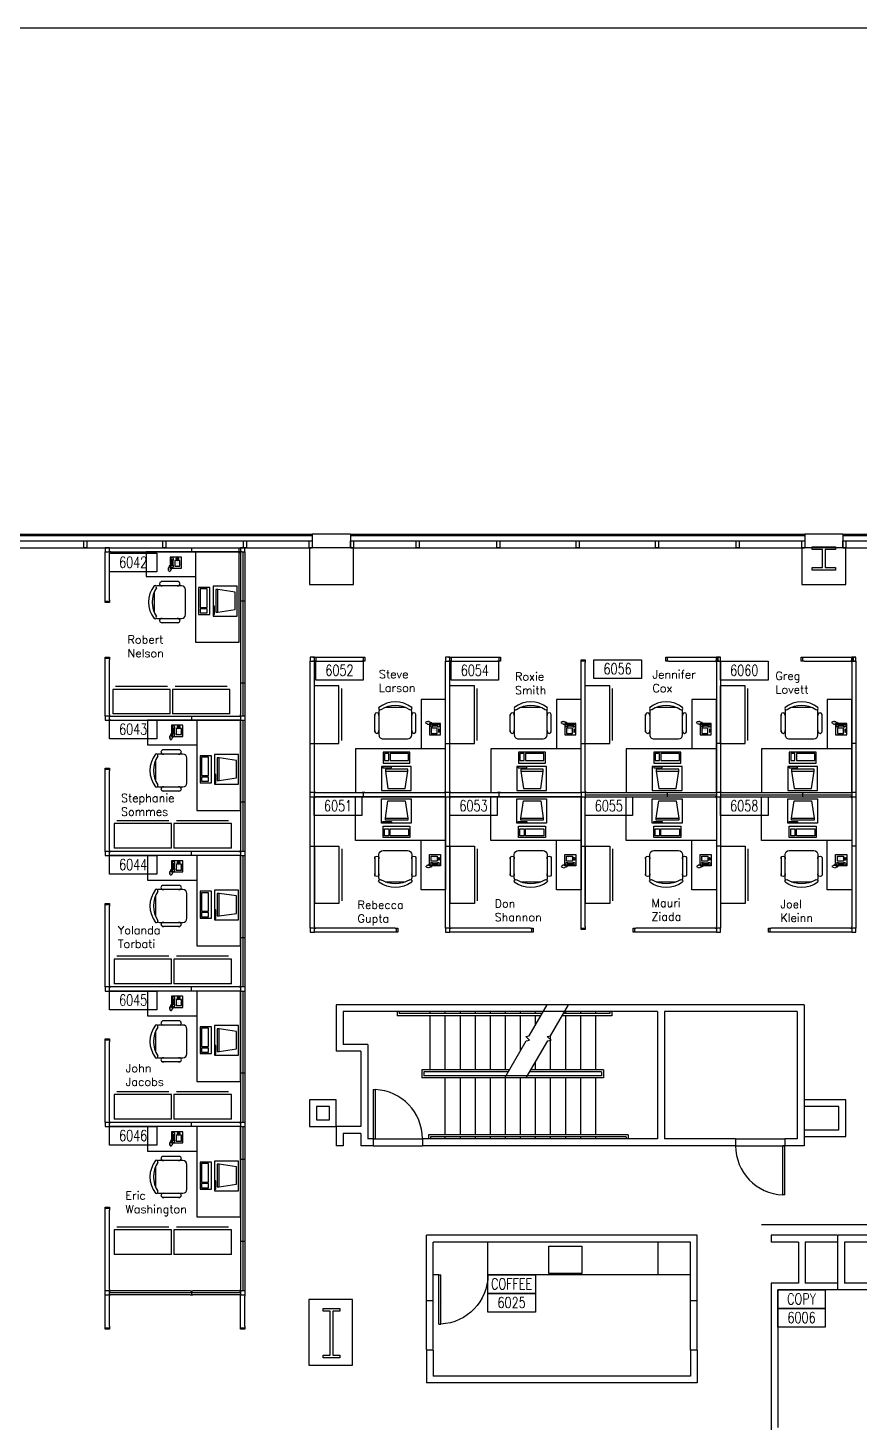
# Model space of a CAD drawing. Header units: inches. Extents: x 619 to 14864, y 611 to 3754.
# Drawn here: x 1362 to 1970, y 2735 to 3754 of the extents above; entities that cross this region are included whole.
import ezdxf
from ezdxf.enums import TextEntityAlignment as Align

# ---------------------------------------------------------------- set-up
doc = ezdxf.new("R2010")
doc.units = ezdxf.units.IN
doc.header["$MEASUREMENT"] = 0
doc.linetypes.add('HIDDEN', pattern=[0.375, 0.25, -0.125])
doc.layers.get('0').update_dxf_attribs({"linetype": 'CONTINUOUS'})
for name, color, linetype in [('A-DOOR-TRIM-3D', 7, 'CONTINUOUS'), ('CHAIRS', 4, 'CONTINUOUS'), ('CPU', 6, 'CONTINUOUS'), ('E-B-CORE', 8, 'CONTINUOUS'), ('E-B-FURR', 6, 'CONTINUOUS'), ('E-B-GLAZ', 8, 'CONTINUOUS'), ('E-B-MULL', 8, 'CONTINUOUS'), ('E-B-SHEL', 2, 'CONTINUOUS'), ('E-C-HEAD', 5, 'CONTINUOUS'), ('E-F-CASE', 4, 'CONTINUOUS'), ('E-F-DOOR', 3, 'CONTINUOUS'), ('E-F-PLMB', 2, 'CONTINUOUS'), ('E-F-STAIR', 8, 'CONTINUOUS'), ('E-S-COLM', 8, 'CONTINUOUS'), ('EMPLOYEE', 1, 'CONTINUOUS'), ('Frame', 10, 'CONTINUOUS'), ('FURNITURE', 3, 'CONTINUOUS'), ('PANELS_201', 6, 'CONTINUOUS'), ('PHONES', 4, 'CONTINUOUS'), ('RMNUM', 40, 'CONTINUOUS')]:
    doc.layers.add(name, color=color, linetype=linetype)
doc.styles.add('ARCHITXT', font='simplex.shx')
doc.styles.add('ROMANS', font='romans', dxfattribs={"width": 0.75, "height": 8})

# ---------------------------------------------------------------- blocks, each defined once
blk = doc.blocks.new('DR-36')
for p, q in [((0, 36), (0, 0)), ((0, 36), (1.5, 36)), ((1.5, 36), (1.5, 0)), ((0, 0), (1.5, 0))]:
    blk.add_line(p, q)
blk.add_arc((0, 0), 36, 0, 87.6141)
blk = doc.blocks.new('RMNUM')
at = {"layer": 'RMNUM'}
blk.add_lwpolyline([(-16.33354, 6.674702), (18.388073, 6.674702), (18.388073, -6.982766), (-16.33354, -6.982766), (-16.33354, 6.674702)], dxfattribs=at)
at = {"layer": 'RMNUM', "style": 'ROMANS', "width": 0.75}
blk.add_attdef('NUMBER', text='', height=8, dxfattribs=at).set_placement((1.027267, 0.114097), align=Align.MIDDLE_CENTER)
blk = doc.blocks.new('CHAIR7')
for p, q in [((20, 12), (3, 12)), ((5.1, 15), (17.9, 15)), ((0, 9), (0, -9)), ((23, -7.4), (23, 7.4)), ((3, -12), (20, -12)), ((5.1, -15), (17.9, -15))]:
    blk.add_line(p, q)
for centre, radius, start, end in [((3, 9), 3, 90, 180), ((5.6, 13.5), 1.56, 73.7398, 286.2602), ((17.4, 13.5), 1.56, 253.7398, 106.2602), ((20, 9), 3, 62.4156, 90), ((22.3, 11.1), 1.1, 53.3099, 212.0274), ((4.8, 0), 19.6, 327.5758, 32.4242), ((7, 0), 20, 323.1301, 36.8699), ((3, -9), 3, 180, 270), ((5.6, -13.5), 1.56, 73.7398, 286.2602), ((17.4, -13.5), 1.56, 253.7398, 106.2602), ((20, -9), 3, 270, 297.5844), ((22.3, -11.1), 1.1, 147.9726, 306.6901)]:
    blk.add_arc(centre, radius, start, end)
blk = doc.blocks.new('DESK2')
for p, q in [((33, 0), (-33, 0)), ((-33, 0), (-33, -68)), ((33, -32), (33, 0)), ((-33, -32), (33, -32)), ((-15, -68), (-15, -32)), ((-33, -68), (-15, -68))]:
    blk.add_line(p, q)
blk = doc.blocks.new('FC42X18D')
for p, q in [((-21, 0), (-21, -18)), ((-21, 0), (21, 0)), ((21, -18), (21, 0)), ((-21, -18), (21, -18)), ((-19, -20), (19, -20))]:
    blk.add_line(p, q)
blk = doc.blocks.new('RECTANG')
for p, q in [((1, 1), (0, 1)), ((0, 1), (0, 0)), ((1, 0), (1, 1)), ((0, 0), (1, 0))]:
    blk.add_line(p, q)
blk = doc.blocks.new('IBMAT', base_point=(61, 306))
for p, q in [((75, 307), (75, 306)), ((81, 307), (75, 307)), ((81, 306), (81, 307))]:
    blk.add_line(p, q)
at = {"xscale": 21, "yscale": 17, "zscale": 21}
blk.add_blockref('RECTANG', (61, 306), dxfattribs=at)
blk = doc.blocks.new('KEYBOARD', base_point=(60, 294))
for p, xscale, yscale, zscale in [((60, 294), 19, 8, 19), ((61, 295), 13, 5, 13), ((75, 295), 3, 5, 3)]:
    blk.add_blockref('RECTANG', p, dxfattribs=dict(xscale=xscale, yscale=yscale, zscale=zscale))
blk = doc.blocks.new('COMPUTER')
for p, q in [((-6.6, 16.2), (-8.5, 3.5)), ((6.1, 16.2), (-6.6, 16.2)), ((8, 3.5), (6.1, 16.2)), ((-8.5, 3.5), (-8.5, 2)), ((8, 3.5), (-8.5, 3.5)), ((-8.5, 2), (8, 2)), ((8, 2), (8, 3.5))]:
    blk.add_line(p, q)
at = {"xscale": 1.033846153846154, "yscale": 1.033846153846154, "zscale": 1.033846153846154}
for name, p in [('IBMAT', (-10.9, 0)), ('KEYBOARD', (-10, -10.5))]:
    blk.add_blockref(name, p, dxfattribs=at)
blk = doc.blocks.new('FNPHONE')
for p, q in [((-9.1, 0.2), (-9.7, 0)), ((-8.9, 0.6), (-9.5, 0.4)), ((-8.7, 1), (-9.3, 0.8)), ((-8.5, 1.4), (-9.1, 1.2)), ((-8.3, 1.8), (-8.9, 1.6)), ((-7.1, 0.6), (-7.5, -0.6)), ((-7.3, 6.5), (-7.3, 1.5)), ((-6.3, 6.5), (-6.3, 1.5)), ((-3.9, 4.8), (-3.9, 4.8)), ((-3.9, 3.9), (-3.9, 3.9)), ((-3.9, 3), (-3.9, 3)), ((-3.9, 2), (-3.9, 2)), ((-2.9, 4.8), (-2.9, 4.8)), ((-2.9, 3.9), (-2.9, 3.9)), ((-2.9, 3), (-2.9, 3)), ((-2.9, 2), (-2.9, 2)), ((-2, 4.8), (-2, 4.8)), ((-2, 3.9), (-2, 3.9)), ((-2, 3), (-2, 3)), ((-2, 2), (-2, 2)), ((-9.3, -0.2), (-9.9, -0.4)), ((-9.3, -0.6), (-9.9, -0.8)), ((-9.3, -1), (-9.9, -1.2)), ((-9.3, -1.4), (-9.9, -1.6)), ((-9.1, -1.8), (-9.7, -2)), ((-8.9, -2.2), (-9.5, -2.4)), ((-8.4, -2.5), (-9, -2.7)), ((-7.9, -2), (-8.5, -2.2)), ((-7.7, -1.6), (-8.3, -1.8)), ((-7.5, -1.2), (-8.1, -1.4)), ((-7.3, -0.8), (-7.9, -1))]:
    blk.add_line(p, q)
for centre, start, end in [((-6.8, 6.5), 298.4915, 241.5085), ((-6.8, 1.5), 118.4915, 61.5085)]:
    blk.add_arc(centre, 1.05, start, end)
for p, xscale, yscale, zscale in [((-8.2, 0), 8.20528234483245, 8.104073169521023, 8.20528234483245), ((-4.8, 1.3), 3.75, 4.375, 3.75), ((-4, 6.7), 2.03125, 0.46875, 2.03125)]:
    blk.add_blockref('RECTANG', p, dxfattribs=dict(xscale=xscale, yscale=yscale, zscale=zscale))

msp = doc.modelspace()

# ---------------------------------------------------------------- linework, layer by layer
msp.add_line((1910.4, 2797.3), (1910.4, 2797.3))
at = {"layer": 'A-DOOR-TRIM-3D'}
for p, q in [((1659.4, 2822.6), (1659.4, 2822.6, 97.5)), ((1664.4, 2822.6), (1664.4, 2822.6, 97.5))]:
    msp.add_line(p, q, dxfattribs=at)
at = {"layer": 'E-B-CORE'}
for p, q in [((1929.5, 3040), (1587.5, 3040)), ((1587.5, 3040), (1587.5, 3006)), ((1929.5, 3040), (1929.5, 2937)), ((1822.5, 3035), (1592.5, 3035)), ((1592.5, 3035), (1592.5, 3011)), ((1822.5, 3035), (1822.5, 2942)), ((1924.5, 3035), (1827.5, 3035)), ((1827.5, 3035), (1827.5, 2942)), ((1924.5, 3035), (1924.5, 2942)), ((1605.5, 3006), (1587.5, 3006)), ((1610.5, 3011), (1592.5, 3011)), ((1605.5, 3006), (1605.5, 2951)), ((1610.5, 3011), (1610.5, 2942)), ((1955, 2965.6), (1929.5, 2965.6)), ((1955, 2948.6), (1955, 2965.6)), ((1605.5, 2951), (1587.5, 2951)), ((1587.5, 2951), (1587.5, 2937)), ((1605.5, 2946), (1592.5, 2946)), ((1592.5, 2946), (1592.5, 2937)), ((1605.5, 2946), (1605.5, 2937)), ((1929.5, 2948.6), (1955, 2948.6)), ((1592.5, 2937), (1587.5, 2937)), ((1614.5, 2937), (1605.5, 2937)), ((1614.5, 2942), (1610.5, 2942)), ((1614.5, 2942), (1614.5, 2937)), ((1822.5, 2942), (1650.5, 2942)), ((1650.5, 2942), (1650.5, 2937)), ((1879.5, 2937), (1650.5, 2937)), ((1879.5, 2942), (1827.5, 2942)), ((1879.5, 2942), (1879.5, 2937)), ((1924.5, 2942), (1915.5, 2942)), ((1915.5, 2942), (1915.5, 2937)), ((1929.5, 2937), (1915.5, 2937)), ((1954, 2871.6), (1954, 2831.6)), ((1978.5, 2871.6), (1954, 2871.6)), ((1959, 2866.6), (1959, 2836.6)), ((1978.5, 2866.6), (1959, 2866.6)), ((2103, 2836.6), (1959, 2836.6)), ((2103, 2831.6), (1954, 2831.6))]:
    msp.add_line(p, q, dxfattribs=at)
for points in [[(1587.5, 2970.6), (1568, 2970.6), (1568, 2951), (1587.5, 2951)], [(1582.5, 2965.6), (1573, 2965.6), (1573, 2956), (1582.5, 2956)]]:
    msp.add_lwpolyline(points, close=True, dxfattribs=at)
for points in [[(1960, 2970.6), (1929.5, 2970.6)], [(1929.5, 2943.6), (1960, 2943.6), (1960, 2970.6)]]:
    msp.add_lwpolyline(points, dxfattribs=at)
at = {"layer": 'E-B-FURR'}
for p, q in [((1238, 3374), (1570, 3374)), ((1598, 3374), (1930, 3374)), ((1958, 3374), (2290, 3374)), ((1851.4, 2871.6), (1653.4, 2871.6)), ((1653.4, 2823.6), (1653.4, 2871.6)), ((1846.4, 2866.6), (1658.4, 2866.6)), ((1658.4, 2823.6), (1658.4, 2866.6)), ((1846.4, 2823.6), (1846.4, 2866.6)), ((1851.4, 2823.6), (1851.4, 2871.6)), ((1953.4, 2871.6), (1905.4, 2871.6)), ((1905.4, 2871.6), (1905.4, 2866.6)), ((1925.4, 2866.6), (1905.4, 2866.6)), ((1925.4, 2866.6), (1925.4, 2836.6)), ((1930.4, 2866.6), (1930.4, 2836.6)), ((1953.4, 2866.6), (1930.4, 2866.6)), ((1925.4, 2836.6), (1905.4, 2836.6)), ((1905.4, 2836.6), (1905.4, 2729)), ((1953.4, 2836.6), (1930.4, 2836.6)), ((1658.4, 2823.6), (1653.4, 2823.6)), ((1851.4, 2823.6), (1846.4, 2823.6)), ((1953.4, 2831.6), (1910.4, 2831.6)), ((1910.4, 2831.6), (1910.4, 2731.1)), ((1653.4, 2787.6), (1653.4, 2763.6)), ((1658.4, 2787.6), (1653.4, 2787.6)), ((1658.4, 2787.6), (1658.4, 2768.6)), ((1846.4, 2787.6), (1846.4, 2768.6)), ((1851.4, 2787.6), (1846.4, 2787.6)), ((1851.4, 2787.6), (1851.4, 2763.6)), ((1851.4, 2763.6), (1653.4, 2763.6)), ((1846.4, 2768.6), (1658.4, 2768.6))]:
    msp.add_line(p, q, dxfattribs=at)
for points in [[(1600, 3374), (1568, 3374), (1568, 3347), (1600, 3347)], [(1960, 3374), (1928, 3374), (1928, 3347), (1960, 3347)], [(1599.4, 2824.6), (1567.4, 2824.6), (1567.4, 2776.6), (1599.4, 2776.6)]]:
    msp.add_lwpolyline(points, close=True, dxfattribs=at)
at = {"layer": 'E-B-GLAZ'}
for p, q in [((1238, 3384), (1570, 3384)), ((1238, 3383), (1570, 3383)), ((1598, 3384), (1930, 3384)), ((1598, 3383), (1930, 3383)), ((1958, 3384), (2290, 3384)), ((1958, 3383), (2290, 3383)), ((1238, 3379), (1570, 3379)), ((1598, 3379), (1930, 3379)), ((1958, 3379), (2290, 3379))]:
    msp.add_line(p, q, dxfattribs=at)
at = {"layer": 'E-B-MULL'}
for points in [[(1405.1, 3379), (1405.1, 3374), (1402.9, 3374), (1402.9, 3379)], [(1463, 3379), (1463, 3374), (1460.8, 3374), (1460.8, 3379)], [(1522, 3379), (1522, 3374), (1519.8, 3374), (1519.8, 3379)], [(1570, 3379), (1570, 3374), (1567.8, 3374), (1567.8, 3379)], [(1600.2, 3379), (1600.2, 3374), (1598, 3374), (1598, 3379)], [(1648.2, 3379), (1648.2, 3374), (1646, 3374), (1646, 3379)], [(1707.2, 3379), (1707.2, 3374), (1705, 3374), (1705, 3379)], [(1765.1, 3379), (1765.1, 3374), (1762.9, 3374), (1762.9, 3379)], [(1823, 3379), (1823, 3374), (1820.8, 3374), (1820.8, 3379)], [(1882, 3379), (1882, 3374), (1879.8, 3374), (1879.8, 3379)], [(1930, 3379), (1930, 3374), (1927.8, 3374), (1927.8, 3379)], [(1960.2, 3379), (1960.2, 3374), (1958, 3374), (1958, 3379)]]:
    msp.add_lwpolyline(points, close=True, dxfattribs=at)
at = {"layer": 'E-B-SHEL'}
for p, q in [((1570, 3384), (1570, 3374)), ((1598, 3384), (1570, 3384)), ((1598, 3384), (1598, 3374)), ((1930, 3384), (1930, 3374)), ((1958, 3384), (1930, 3384)), ((1958, 3384), (1958, 3374)), ((1598, 3374), (1570, 3374)), ((1958, 3374), (1930, 3374))]:
    msp.add_line(p, q, dxfattribs=at)
at = {"layer": 'E-C-HEAD'}
for p, q in [((1614.5, 2942), (1650.5, 2942)), ((1614.5, 2937), (1650.5, 2937)), ((1879.5, 2942), (1915.5, 2942)), ((1879.5, 2937), (1915.5, 2937)), ((2587.4, 2879.1), (1898.5, 2879.1)), ((1653.4, 2788), (1653.4, 2824)), ((1658.4, 2788), (1658.4, 2824)), ((1846.4, 2787.6), (1846.4, 2823.6)), ((1851.4, 2787.6), (1851.4, 2823.6))]:
    msp.add_line(p, q, dxfattribs=at)
at = {"layer": 'E-F-CASE'}
for p, q in [((1698.4, 2842.6), (1698.4, 2866.6)), ((1662.4, 2842.6), (1658.4, 2842.6)), ((1846.4, 2842.6), (1698.4, 2842.6))]:
    msp.add_line(p, q, dxfattribs=at)
at = {"layer": 'E-F-CASE', "linetype": 'HIDDEN'}
msp.add_line((1822.9, 2842.6), (1822.9, 2866.6), dxfattribs=at)
at = {"layer": 'E-F-PLMB'}
for p, q in [((1743, 2843.5), (1743, 2863.5)), ((1743, 2863.5), (1767, 2863.5)), ((1767, 2863.5), (1767, 2843.5)), ((1767, 2843.5), (1743, 2843.5))]:
    msp.add_line(p, q, dxfattribs=at)
at = {"layer": 'E-F-STAIR'}
for p, q in [((1632, 3035), (1632, 3032)), ((1737, 3032), (1632, 3032)), ((1633.5, 3035), (1633.5, 3033.5)), ((1737.9, 3033.5), (1633.5, 3033.5)), ((1656, 3035), (1656, 3033.5)), ((1656, 3032), (1656, 2992.5)), ((1667, 3035), (1667, 3033.5)), ((1667, 3032), (1667, 2992.5)), ((1678, 3035), (1678, 3033.5)), ((1678, 3032), (1678, 2992.5)), ((1689, 3035), (1689, 3033.5)), ((1689, 3032), (1689, 2992.5)), ((1700, 3035), (1700, 3033.5)), ((1700, 3032), (1700, 2992.5)), ((1711, 3035), (1711, 3033.5)), ((1711, 3032), (1711, 2992.5)), ((1722, 3035), (1722, 3033.5)), ((1722, 3032), (1722, 3006)), ((1733, 3035), (1733, 3033.5)), ((1733, 3032), (1733, 3025.1)), ((1789, 3032), (1752.7, 3032)), ((1787.5, 3033.5), (1753.5, 3033.5)), ((1755, 3035), (1755, 3033.5)), ((1755, 3032), (1755, 2992.5)), ((1766, 3035), (1766, 3033.5)), ((1766, 3032), (1766, 2992.5)), ((1777, 3035), (1777, 3033.5)), ((1777, 3032), (1777, 2992.5)), ((1787.5, 3035), (1787.5, 3033.5)), ((1789, 3035), (1789, 3032)), ((1744, 3017.3), (1744, 2992.5)), ((1733, 2997.9), (1733, 2992.5)), ((1714.2, 2992.5), (1650, 2992.5)), ((1650, 2992.5), (1650, 2986.5)), ((1783, 2986.5), (1650, 2986.5)), ((1713.3, 2991), (1651.5, 2991)), ((1651.5, 2991), (1651.5, 2988)), ((1781.5, 2988), (1651.5, 2988)), ((1667, 2986.5), (1667, 2945)), ((1678, 2986.5), (1678, 2945)), ((1689, 2986.5), (1689, 2945)), ((1700, 2986.5), (1700, 2945)), ((1711, 2986.5), (1711, 2945)), ((1722, 2986.5), (1722, 2945)), ((1781.5, 2991), (1729, 2991)), ((1783, 2992.5), (1729.9, 2992.5)), ((1733, 2986.5), (1733, 2945)), ((1744, 2986.5), (1744, 2945)), ((1755, 2986.5), (1755, 2945)), ((1766, 2986.5), (1766, 2945)), ((1777, 2986.5), (1777, 2945)), ((1781.5, 2991), (1781.5, 2988)), ((1783, 2992.5), (1783, 2986.5)), ((1801, 2945), (1655, 2945)), ((1655, 2945), (1655, 2942)), ((1801, 2945), (1801, 2942)), ((1799.5, 2943.5), (1656.5, 2943.5)), ((1656.5, 2943.5), (1656.5, 2942)), ((1667, 2943.5), (1667, 2942)), ((1678, 2943.5), (1678, 2942)), ((1689, 2943.5), (1689, 2942)), ((1700, 2943.5), (1700, 2942)), ((1711, 2943.5), (1711, 2942)), ((1722, 2943.5), (1722, 2942)), ((1733, 2943.5), (1733, 2942)), ((1744, 2943.5), (1744, 2942)), ((1755, 2943.5), (1755, 2942)), ((1766, 2943.5), (1766, 2942)), ((1777, 2943.5), (1777, 2942)), ((1799.5, 2943.5), (1799.5, 2942))]:
    msp.add_line(p, q, dxfattribs=at)
for points in [[(1710.7, 2986.5), (1726.4, 3013.7), (1728.9, 3014), (1726, 3016.9), (1728.5, 3017.3), (1741.6, 3040)], [(1726.4, 2986.5), (1742.1, 3013.7), (1744.6, 3014), (1741.7, 3016.9), (1744.2, 3017.3), (1757.3, 3040)]]:
    msp.add_lwpolyline(points, dxfattribs=at)
at = {"layer": 'E-S-COLM'}
for points in [[(1935.5, 3372.6), (1935.5, 3374.6), (1952.5, 3374.6), (1952.5, 3372.6), (1945, 3372.6), (1945, 3359.6), (1952.5, 3359.6), (1952.5, 3357.6), (1935.5, 3357.6), (1935.5, 3359.6), (1943, 3359.6), (1943, 3372.6)], [(1578, 2816), (1578, 2818), (1590, 2818), (1590, 2816), (1585, 2816), (1585, 2784), (1590, 2784), (1590, 2782), (1578, 2782), (1578, 2784), (1583, 2784), (1583, 2816)]]:
    msp.add_lwpolyline(points, close=True, dxfattribs=at)
at = {"layer": 'Frame', "lineweight": -3}
msp.add_lwpolyline([(619, 3753.9), (3563.1, 3753.9), (3563.1, 610.7), (619, 610.7)], close=True, dxfattribs=at)
at = {"layer": 'PANELS_201', "linetype": 'Continuous'}
for p, q in [((1480.6, 3374), (1482.6, 3374)), ((1481.6, 3374), (1481.6, 3371)), ((1517.6, 3374), (1517.6, 3371)), ((1480.6, 3371), (1482.6, 3371)), ((1571.5, 3291), (1571.5, 3294)), ((1670.5, 3291), (1670.5, 3294)), ((1866.5, 3294), (1866.5, 3291)), ((1965.5, 3294), (1965.5, 3291)), ((1572.5, 3195), (1606.5, 3195)), ((1606.5, 3192), (1572.5, 3192)), ((1608.5, 3195), (1666.5, 3195)), ((1666.5, 3192), (1608.5, 3192)), ((1671.5, 3195), (1705.5, 3195)), ((1705.5, 3192), (1671.5, 3192)), ((1707.5, 3195), (1765.5, 3195)), ((1765.5, 3192), (1707.5, 3192))]:
    msp.add_line(p, q, dxfattribs=at)
for points in [[(1421.6, 3374), (1418.6, 3374), (1418.6, 3371)], [(1422.6, 3371), (1421.6, 3371), (1421.6, 3374), (1422.6, 3374)], [(1422.6, 3374), (1480.6, 3374)], [(1482.6, 3374), (1516.6, 3374)], [(1518.6, 3371), (1517.6, 3371), (1516.6, 3371), (1516.6, 3374), (1518.6, 3374)], [(1516.6, 3374), (1517.6, 3374), (1517.6, 3371), (1516.6, 3371)], [(1520.6, 3371), (1520.6, 3374), (1517.6, 3374)], [(1418.6, 3370), (1418.6, 3371), (1421.6, 3371), (1421.6, 3370)], [(1418.6, 3336), (1418.6, 3370)], [(1421.6, 3336), (1421.6, 3370)], [(1422.6, 3371), (1480.6, 3371)], [(1482.6, 3371), (1516.6, 3371)], [(1517.6, 3370), (1517.6, 3371), (1520.6, 3371), (1520.6, 3370)], [(1517.6, 3370), (1517.6, 3336)], [(1519.1, 3371), (1519.1, 3335)], [(1520.6, 3370), (1520.6, 3336)], [(1421.6, 3336), (1421.6, 3335), (1421.6, 3334), (1418.6, 3334), (1418.6, 3336)], [(1418.6, 3335), (1421.6, 3335)], [(1517.6, 3336), (1517.6, 3334)], [(1520.6, 3335), (1517.6, 3335)], [(1517.6, 3334), (1517.6, 3276)], [(1519.1, 3335), (1519.1, 3275)], [(1520.6, 3336), (1520.6, 3334)], [(1520.6, 3334), (1520.6, 3276)], [(1418.6, 3292), (1418.6, 3293), (1418.6, 3294), (1421.6, 3294), (1421.6, 3292)], [(1421.6, 3293), (1418.6, 3293)], [(1418.6, 3252), (1418.6, 3292)], [(1421.6, 3252), (1421.6, 3292)], [(1571.5, 3294), (1568.5, 3294), (1568.5, 3291)], [(1570.5, 3294), (1571.5, 3294), (1572.5, 3294), (1572.5, 3291), (1570.5, 3291)], [(1572.5, 3291), (1571.5, 3291), (1571.5, 3294), (1572.5, 3294)], [(1572.5, 3294), (1606.5, 3294)], [(1606.5, 3294), (1607.5, 3294), (1608.5, 3294), (1608.5, 3291), (1606.5, 3291)], [(1607.5, 3291), (1607.5, 3294)], [(1670.5, 3294), (1667.5, 3294), (1667.5, 3291)], [(1669.5, 3294), (1670.5, 3294), (1671.5, 3294), (1671.5, 3291), (1669.5, 3291)], [(1671.5, 3291), (1670.5, 3291), (1670.5, 3294), (1671.5, 3294)], [(1671.5, 3294), (1705.5, 3294)], [(1705.5, 3294), (1706.5, 3294), (1707.5, 3294), (1707.5, 3291), (1705.5, 3291)], [(1706.5, 3291), (1706.5, 3294)], [(1766.5, 3290), (1766.5, 3291), (1766.5, 3292), (1769.5, 3292), (1769.5, 3290)], [(1830.5, 3291), (1829.5, 3291), (1828.5, 3291), (1828.5, 3294), (1830.5, 3294)], [(1829.5, 3294), (1829.5, 3291)], [(1830.5, 3294), (1864.5, 3294)], [(1864.5, 3294), (1865.5, 3294), (1865.5, 3291), (1864.5, 3291)], [(1867.5, 3291), (1866.5, 3291), (1865.5, 3291), (1865.5, 3294), (1867.5, 3294)], [(1868.5, 3291), (1868.5, 3294), (1865.5, 3294)], [(1929.5, 3291), (1928.5, 3291), (1927.5, 3291), (1927.5, 3294), (1929.5, 3294)], [(1928.5, 3294), (1928.5, 3291)], [(1929.5, 3294), (1963.5, 3294)], [(1963.5, 3294), (1964.5, 3294), (1964.5, 3291), (1963.5, 3291)], [(1966.5, 3291), (1965.5, 3291), (1964.5, 3291), (1964.5, 3294), (1966.5, 3294)], [(1967.5, 3291), (1967.5, 3294), (1964.5, 3294)], [(1568.5, 3290), (1568.5, 3291), (1571.5, 3291), (1571.5, 3290)], [(1568.5, 3232), (1568.5, 3290)], [(1571.5, 3232), (1571.5, 3290)], [(1572.5, 3291), (1606.5, 3291)], [(1667.5, 3290), (1667.5, 3291), (1670.5, 3291), (1670.5, 3290)], [(1667.5, 3232), (1667.5, 3290)], [(1670.5, 3232), (1670.5, 3290)], [(1671.5, 3291), (1705.5, 3291)], [(1769.5, 3291), (1766.5, 3291)], [(1766.5, 3232), (1766.5, 3290)], [(1769.5, 3232), (1769.5, 3290)], [(1830.5, 3291), (1864.5, 3291)], [(1865.5, 3290), (1865.5, 3291), (1868.5, 3291), (1868.5, 3290)], [(1865.5, 3290), (1865.5, 3232)], [(1868.5, 3290), (1868.5, 3232)], [(1929.5, 3291), (1963.5, 3291)], [(1964.5, 3290), (1964.5, 3291), (1967.5, 3291), (1967.5, 3290)], [(1964.5, 3290), (1964.5, 3232)], [(1967.5, 3290), (1967.5, 3232)], [(1517.6, 3276), (1517.6, 3274)], [(1520.6, 3275), (1517.6, 3275)], [(1517.6, 3274), (1517.6, 3252)], [(1519.1, 3275), (1519.1, 3251)], [(1520.6, 3276), (1520.6, 3274)], [(1520.6, 3274), (1520.6, 3252)], [(1421.6, 3252), (1421.6, 3251), (1418.6, 3251), (1418.6, 3252)], [(1418.6, 3251), (1418.6, 3248), (1421.6, 3248)], [(1422.6, 3248), (1421.6, 3248), (1421.6, 3251), (1422.6, 3251)], [(1422.6, 3251), (1480.6, 3251)], [(1480.6, 3251), (1482.6, 3251)], [(1481.6, 3251), (1481.6, 3248)], [(1482.6, 3251), (1516.6, 3251)], [(1516.6, 3251), (1517.6, 3251), (1517.6, 3248), (1516.6, 3248)], [(1520.6, 3252), (1520.6, 3251), (1517.6, 3251), (1517.6, 3252)], [(1520.6, 3251), (1520.6, 3248)], [(1422.6, 3248), (1480.6, 3248)], [(1480.6, 3248), (1482.6, 3248)], [(1482.6, 3248), (1516.6, 3248)], [(1517.6, 3247), (1517.6, 3248), (1520.6, 3248), (1520.6, 3247)], [(1517.6, 3247), (1517.6, 3189)], [(1519.1, 3248), (1519.1, 3188)], [(1520.6, 3247), (1520.6, 3189)], [(1568.5, 3230), (1568.5, 3232)], [(1568.5, 3231), (1571.5, 3231)], [(1568.5, 3196), (1568.5, 3230)], [(1571.5, 3230), (1571.5, 3232)], [(1571.5, 3196), (1571.5, 3230)], [(1667.5, 3230), (1667.5, 3232)], [(1667.5, 3231), (1670.5, 3231)], [(1667.5, 3196), (1667.5, 3230)], [(1670.5, 3230), (1670.5, 3232)], [(1670.5, 3196), (1670.5, 3230)], [(1766.5, 3230), (1766.5, 3232)], [(1766.5, 3231), (1769.5, 3231)], [(1766.5, 3196), (1766.5, 3230)], [(1769.5, 3230), (1769.5, 3232)], [(1769.5, 3196), (1769.5, 3230)], [(1865.5, 3232), (1865.5, 3230)], [(1868.5, 3231), (1865.5, 3231)], [(1865.5, 3230), (1865.5, 3196)], [(1868.5, 3232), (1868.5, 3230)], [(1868.5, 3230), (1868.5, 3196)], [(1964.5, 3232), (1964.5, 3230)], [(1967.5, 3231), (1964.5, 3231)], [(1964.5, 3230), (1964.5, 3196)], [(1967.5, 3232), (1967.5, 3230)], [(1967.5, 3230), (1967.5, 3196)], [(1418.6, 3211), (1418.6, 3212), (1418.6, 3213), (1421.6, 3213), (1421.6, 3211)], [(1421.6, 3212), (1418.6, 3212)], [(1418.6, 3153), (1418.6, 3211)], [(1421.6, 3153), (1421.6, 3211)], [(1571.5, 3196), (1571.5, 3195), (1568.5, 3195), (1568.5, 3196)], [(1568.5, 3192), (1568.5, 3195)], [(1568.5, 3191), (1568.5, 3192), (1571.5, 3192), (1571.5, 3191)], [(1568.5, 3157), (1568.5, 3191)], [(1572.5, 3192), (1571.5, 3192), (1571.5, 3195), (1572.5, 3195)], [(1571.5, 3157), (1571.5, 3191)], [(1608.5, 3195), (1606.5, 3195)], [(1608.5, 3192), (1606.5, 3192)], [(1607.5, 3192), (1607.5, 3195)], [(1666.5, 3192), (1667.5, 3192), (1667.5, 3195), (1666.5, 3195)], [(1670.5, 3196), (1670.5, 3195), (1667.5, 3195), (1667.5, 3196)], [(1667.5, 3191), (1667.5, 3192), (1670.5, 3192), (1670.5, 3191)], [(1667.5, 3157), (1667.5, 3191)], [(1671.5, 3192), (1670.5, 3192), (1670.5, 3195), (1671.5, 3195)], [(1670.5, 3157), (1670.5, 3191)], [(1707.5, 3195), (1705.5, 3195)], [(1707.5, 3192), (1705.5, 3192)], [(1706.5, 3192), (1706.5, 3195)], [(1765.5, 3195), (1766.5, 3195), (1766.5, 3192), (1765.5, 3192)], [(1769.5, 3196), (1769.5, 3195), (1766.5, 3195), (1766.5, 3196)], [(1766.5, 3191), (1766.5, 3192), (1769.5, 3192), (1769.5, 3191)], [(1766.5, 3157), (1766.5, 3191)], [(1770.5, 3195), (1769.5, 3195), (1769.5, 3192), (1770.5, 3192)], [(1769.5, 3193.5), (1829.5, 3193.5)], [(1769.5, 3157), (1769.5, 3191)], [(1770.5, 3195), (1828.5, 3195)], [(1770.5, 3192), (1828.5, 3192)], [(1828.5, 3195), (1830.5, 3195)], [(1828.5, 3192), (1830.5, 3192)], [(1829.5, 3195), (1829.5, 3192)], [(1829.5, 3193.5), (1865.5, 3193.5)], [(1830.5, 3195), (1864.5, 3195)], [(1830.5, 3192), (1864.5, 3192)], [(1864.5, 3195), (1865.5, 3195), (1865.5, 3192), (1864.5, 3192)], [(1868.5, 3196), (1868.5, 3195), (1865.5, 3195), (1865.5, 3196)], [(1865.5, 3191), (1865.5, 3192), (1868.5, 3192), (1868.5, 3191)], [(1865.5, 3191), (1865.5, 3157)], [(1869.5, 3195), (1868.5, 3195), (1868.5, 3192), (1869.5, 3192)], [(1868.5, 3193.5), (1928.5, 3193.5)], [(1868.5, 3191), (1868.5, 3157)], [(1869.5, 3195), (1927.5, 3195)], [(1869.5, 3192), (1927.5, 3192)], [(1927.5, 3195), (1929.5, 3195)], [(1927.5, 3192), (1929.5, 3192)], [(1928.5, 3195), (1928.5, 3192)], [(1928.5, 3193.5), (1964.5, 3193.5)], [(1929.5, 3195), (1963.5, 3195)], [(1929.5, 3192), (1963.5, 3192)], [(1963.5, 3195), (1964.5, 3195), (1964.5, 3192), (1963.5, 3192)], [(1967.5, 3196), (1967.5, 3195), (1964.5, 3195), (1964.5, 3196)], [(1964.5, 3191), (1964.5, 3192), (1967.5, 3192), (1967.5, 3191)], [(1964.5, 3191), (1964.5, 3157)], [(1967.5, 3195), (1967.5, 3192)], [(1967.5, 3191), (1967.5, 3157)], [(1517.6, 3189), (1517.6, 3187)], [(1520.6, 3188), (1517.6, 3188)], [(1517.6, 3187), (1517.6, 3153)], [(1519.1, 3188), (1519.1, 3152)], [(1520.6, 3189), (1520.6, 3187)], [(1520.6, 3187), (1520.6, 3153)], [(1421.6, 3153), (1421.6, 3152), (1418.6, 3152), (1418.6, 3153)], [(1418.6, 3152), (1418.6, 3149), (1421.6, 3149)], [(1422.6, 3149), (1421.6, 3149), (1421.6, 3152), (1422.6, 3152)], [(1480.6, 3152), (1422.6, 3152)], [(1480.6, 3149), (1422.6, 3149)], [(1482.6, 3152), (1480.6, 3152)], [(1482.6, 3149), (1480.6, 3149)], [(1481.6, 3149), (1481.6, 3152)], [(1516.6, 3152), (1482.6, 3152)], [(1516.6, 3149), (1482.6, 3149)], [(1516.6, 3152), (1517.6, 3152), (1517.6, 3149), (1516.6, 3149)], [(1520.6, 3153), (1520.6, 3152), (1517.6, 3152), (1517.6, 3153)], [(1517.6, 3148), (1517.6, 3149), (1520.6, 3149), (1520.6, 3148)], [(1519.1, 3149), (1519.1, 3089)], [(1520.6, 3152), (1520.6, 3149)], [(1568.5, 3155), (1568.5, 3157)], [(1568.5, 3156), (1571.5, 3156)], [(1568.5, 3097), (1568.5, 3155)], [(1571.5, 3155), (1571.5, 3157)], [(1571.5, 3097), (1571.5, 3155)], [(1667.5, 3155), (1667.5, 3157)], [(1667.5, 3156), (1670.5, 3156)], [(1667.5, 3097), (1667.5, 3155)], [(1670.5, 3155), (1670.5, 3157)], [(1670.5, 3097), (1670.5, 3155)], [(1766.5, 3155), (1766.5, 3157)], [(1766.5, 3156), (1769.5, 3156)], [(1766.5, 3097), (1766.5, 3155)], [(1769.5, 3155), (1769.5, 3157)], [(1769.5, 3097), (1769.5, 3155)], [(1865.5, 3157), (1865.5, 3155)], [(1868.5, 3156), (1865.5, 3156)], [(1865.5, 3155), (1865.5, 3097)], [(1868.5, 3157), (1868.5, 3155)], [(1868.5, 3155), (1868.5, 3097)], [(1964.5, 3157), (1964.5, 3155)], [(1967.5, 3156), (1964.5, 3156)], [(1964.5, 3155), (1964.5, 3097)], [(1967.5, 3157), (1967.5, 3155)], [(1967.5, 3155), (1967.5, 3097)], [(1517.6, 3148), (1517.6, 3090)], [(1520.6, 3148), (1520.6, 3090)], [(1418.6, 3112), (1418.6, 3113), (1418.6, 3114), (1421.6, 3114), (1421.6, 3112)], [(1421.6, 3113), (1418.6, 3113)], [(1418.6, 3054), (1418.6, 3112)], [(1421.6, 3054), (1421.6, 3112)], [(1517.6, 3090), (1517.6, 3088)], [(1520.6, 3089), (1517.6, 3089)], [(1517.6, 3088), (1517.6, 3054)], [(1519.1, 3089), (1519.1, 3053)], [(1520.6, 3090), (1520.6, 3088)], [(1520.6, 3088), (1520.6, 3054)], [(1571.5, 3097), (1571.5, 3096), (1568.5, 3096), (1568.5, 3097)], [(1568.5, 3096), (1568.5, 3093), (1571.5, 3093)], [(1572.5, 3093), (1571.5, 3093), (1571.5, 3096), (1572.5, 3096)], [(1630.5, 3096), (1572.5, 3096)], [(1630.5, 3093), (1572.5, 3093)], [(1630.5, 3096), (1631.5, 3096), (1632.5, 3096), (1632.5, 3093), (1630.5, 3093)], [(1631.5, 3093), (1631.5, 3096)], [(1670.5, 3097), (1670.5, 3096), (1667.5, 3096), (1667.5, 3097)], [(1667.5, 3096), (1667.5, 3093), (1670.5, 3093)], [(1671.5, 3093), (1670.5, 3093), (1670.5, 3096), (1671.5, 3096)], [(1729.5, 3096), (1671.5, 3096)], [(1729.5, 3093), (1671.5, 3093)], [(1729.5, 3096), (1730.5, 3096), (1731.5, 3096), (1731.5, 3093), (1729.5, 3093)], [(1730.5, 3093), (1730.5, 3096)], [(1769.5, 3097), (1769.5, 3096), (1769.5, 3095), (1766.5, 3095), (1766.5, 3097)], [(1766.5, 3096), (1769.5, 3096)], [(1806.5, 3093), (1805.5, 3093), (1804.5, 3093), (1804.5, 3096), (1806.5, 3096)], [(1805.5, 3096), (1805.5, 3093)], [(1864.5, 3096), (1806.5, 3096)], [(1864.5, 3093), (1806.5, 3093)], [(1864.5, 3096), (1865.5, 3096), (1865.5, 3093), (1864.5, 3093)], [(1868.5, 3097), (1868.5, 3096), (1865.5, 3096), (1865.5, 3097)], [(1865.5, 3093), (1868.5, 3093), (1868.5, 3096)], [(1905.5, 3093), (1904.5, 3093), (1903.5, 3093), (1903.5, 3096), (1905.5, 3096)], [(1904.5, 3096), (1904.5, 3093)], [(1963.5, 3096), (1905.5, 3096)], [(1963.5, 3093), (1905.5, 3093)], [(1963.5, 3096), (1964.5, 3096), (1964.5, 3093), (1963.5, 3093)], [(1967.5, 3097), (1967.5, 3096), (1964.5, 3096), (1964.5, 3097)], [(1964.5, 3093), (1967.5, 3093), (1967.5, 3096)], [(1421.6, 3054), (1421.6, 3053), (1418.6, 3053), (1418.6, 3054)], [(1418.6, 3053), (1418.6, 3050), (1421.6, 3050)], [(1422.6, 3050), (1421.6, 3050), (1421.6, 3053), (1422.6, 3053)], [(1480.6, 3053), (1422.6, 3053)], [(1480.6, 3050), (1422.6, 3050)], [(1482.6, 3053), (1480.6, 3053)], [(1482.6, 3050), (1480.6, 3050)], [(1481.6, 3050), (1481.6, 3053)], [(1516.6, 3053), (1482.6, 3053)], [(1516.6, 3050), (1482.6, 3050)], [(1516.6, 3053), (1517.6, 3053), (1517.6, 3050), (1516.6, 3050)], [(1520.6, 3054), (1520.6, 3053), (1517.6, 3053), (1517.6, 3054)], [(1517.6, 3049), (1517.6, 3050), (1520.6, 3050), (1520.6, 3049)], [(1517.6, 3049), (1517.6, 2991)], [(1519.1, 3050), (1519.1, 2990)], [(1520.6, 3053), (1520.6, 3050)], [(1520.6, 3049), (1520.6, 2991)], [(1418.6, 3013), (1418.6, 3014), (1418.6, 3015), (1421.6, 3015), (1421.6, 3013)], [(1421.6, 3014), (1418.6, 3014)], [(1418.6, 2955), (1418.6, 3013)], [(1421.6, 2955), (1421.6, 3013)], [(1517.6, 2991), (1517.6, 2989)], [(1520.6, 2990), (1517.6, 2990)], [(1517.6, 2989), (1517.6, 2955)], [(1519.1, 2990), (1519.1, 2954)], [(1520.6, 2991), (1520.6, 2989)], [(1520.6, 2989), (1520.6, 2955)], [(1421.6, 2955), (1421.6, 2954), (1418.6, 2954), (1418.6, 2955)], [(1520.6, 2955), (1520.6, 2954), (1517.6, 2954), (1517.6, 2955)], [(1418.6, 2954), (1418.6, 2951), (1421.6, 2951)], [(1422.6, 2951), (1421.6, 2951), (1421.6, 2954), (1422.6, 2954)], [(1480.6, 2954), (1422.6, 2954)], [(1480.6, 2951), (1422.6, 2951)], [(1482.6, 2954), (1480.6, 2954)], [(1482.6, 2951), (1480.6, 2951)], [(1481.6, 2951), (1481.6, 2954)], [(1516.6, 2954), (1482.6, 2954)], [(1516.6, 2951), (1482.6, 2951)], [(1516.6, 2954), (1517.6, 2954), (1517.6, 2951), (1516.6, 2951)], [(1517.6, 2950), (1517.6, 2951), (1520.6, 2951), (1520.6, 2950)], [(1517.6, 2950), (1517.6, 2928)], [(1519.1, 2951), (1519.1, 2927)], [(1520.6, 2954), (1520.6, 2951)], [(1520.6, 2950), (1520.6, 2928)], [(1517.6, 2928), (1517.6, 2926)], [(1520.6, 2927), (1517.6, 2927)], [(1517.6, 2926), (1517.6, 2868)], [(1519.1, 2927), (1519.1, 2867)], [(1520.6, 2928), (1520.6, 2926)], [(1520.6, 2926), (1520.6, 2868)], [(1418.6, 2890), (1418.6, 2891), (1418.6, 2892), (1421.6, 2892), (1421.6, 2890)], [(1421.6, 2891), (1418.6, 2891)], [(1418.6, 2832), (1418.6, 2890)], [(1421.6, 2832), (1421.6, 2890)], [(1517.6, 2868), (1517.6, 2866)], [(1520.6, 2867), (1517.6, 2867)], [(1517.6, 2866), (1517.6, 2832)], [(1519.1, 2867), (1519.1, 2831)], [(1520.6, 2868), (1520.6, 2866)], [(1520.6, 2866), (1520.6, 2832)], [(1421.6, 2832), (1421.6, 2831), (1418.6, 2831), (1418.6, 2832)], [(1418.6, 2828), (1418.6, 2831)], [(1418.6, 2827), (1418.6, 2828), (1421.6, 2828), (1421.6, 2827)], [(1418.6, 2805), (1418.6, 2827)], [(1422.6, 2828), (1421.6, 2828), (1421.6, 2831), (1422.6, 2831)], [(1481.6, 2829.5), (1421.6, 2829.5)], [(1421.6, 2805), (1421.6, 2827)], [(1480.6, 2831), (1422.6, 2831)], [(1480.6, 2828), (1422.6, 2828)], [(1480.6, 2831), (1482.6, 2831)], [(1480.6, 2828), (1482.6, 2828)], [(1481.6, 2831), (1481.6, 2828)], [(1517.6, 2829.5), (1481.6, 2829.5)], [(1516.6, 2831), (1482.6, 2831)], [(1516.6, 2828), (1482.6, 2828)], [(1516.6, 2831), (1517.6, 2831), (1517.6, 2828), (1516.6, 2828)], [(1520.6, 2832), (1520.6, 2831), (1517.6, 2831), (1517.6, 2832)], [(1517.6, 2827), (1517.6, 2828), (1520.6, 2828), (1520.6, 2827)], [(1517.6, 2805), (1517.6, 2827)], [(1520.6, 2831), (1520.6, 2828)], [(1520.6, 2805), (1520.6, 2827)], [(1421.6, 2805), (1421.6, 2804), (1421.6, 2803), (1418.6, 2803), (1418.6, 2805)], [(1418.6, 2804), (1421.6, 2804)], [(1520.6, 2805), (1520.6, 2804), (1520.6, 2803), (1517.6, 2803), (1517.6, 2805)], [(1517.6, 2804), (1520.6, 2804)]]:
    msp.add_lwpolyline(points, dxfattribs=at)

# ---------------------------------------------------------------- block references
at = {"lineweight": -3}
msp.add_blockref('RMNUM', (1438, 3363.3), dxfattribs=at).add_auto_attribs({'NUMBER': '6042'})
for p, values in [((1792.2, 3285.4), {'NUMBER': '6056'}), ((1588.8, 3284.3), {'NUMBER': '6052'}), ((1687.8, 3284.3), {'NUMBER': '6054'}), ((1884.8, 3284.3), {'NUMBER': '6060'}), ((1438, 3241.3), {'NUMBER': '6043'}), ((1587.8, 3185.3), {'NUMBER': '6051'}), ((1686.8, 3185.3), {'NUMBER': '6053'}), ((1785.8, 3185.3), {'NUMBER': '6055'}), ((1884.8, 3185.3), {'NUMBER': '6058'}), ((1438, 3142.3), {'NUMBER': '6044'}), ((1438, 3043.3), {'NUMBER': '6045'}), ((1438, 2944.3), {'NUMBER': '6046'}), ((1714.7, 2835.9), {'NUMBER': 'COFFEE'}), ((1714.7, 2822.3), {'NUMBER': '6025'}), ((1926.7, 2824.9), {'NUMBER': 'COPY'}), ((1926.7, 2811.3), {'NUMBER': '6006'})]:
    msp.add_blockref('RMNUM', p).add_auto_attribs(values)
at = {"layer": 'CHAIRS', "lineweight": -3}
for p, rotation in [((1477.3, 3334.2), 180), ((1630.7, 3234.3), 89.99999999999999), ((1729.7, 3234.3), 89.99999999999999), ((1828.7, 3234.3), 89.99999999999999), ((1927.7, 3234.3), 89.99999999999999), ((1478.3, 3211.2), 180), ((1478.3, 3112.2), 180), ((1478.3, 3013.2), 180), ((1478.3, 2914.2), 180)]:
    msp.add_blockref('CHAIR7', p, dxfattribs=dict(at, rotation=rotation))
at = {"layer": 'CHAIRS', "lineweight": -3, "xscale": -1, "rotation": 90}
for p in [(1630.7, 3152.7), (1729.7, 3152.7), (1828.7, 3152.7), (1927.7, 3152.7)]:
    msp.add_blockref('CHAIR7', p, dxfattribs=at)
at = {"layer": 'CPU', "lineweight": -3}
for p, rotation in [((1497.4, 3334.9), 270), ((1498.4, 3211.9), 270), ((1631.4, 3214.2), 180), ((1730.4, 3214.2), 180), ((1829.4, 3214.2), 180), ((1928.4, 3214.2), 180), ((1498.4, 3112.9), 270), ((1498.4, 3013.9), 270), ((1498.4, 2914.9), 270)]:
    msp.add_blockref('COMPUTER', p, dxfattribs=dict(at, rotation=rotation))
at = {"layer": 'CPU', "lineweight": -3, "xscale": -1}
for p in [(1631.4, 3172.8), (1730.4, 3172.8), (1829.4, 3172.8), (1928.4, 3172.8)]:
    msp.add_blockref('COMPUTER', p, dxfattribs=at)
at = {"layer": 'E-F-CASE', "extrusion": (0, 0, -1), "zscale": -1, "rotation": 180}
msp.add_blockref('DR-36', (-1662.4, 2842.6), dxfattribs=at)
msp.add_blockref('DR-36', (-1662.4, 2842.6), dxfattribs=at)
at = {"layer": 'E-F-DOOR'}
msp.add_blockref('DR-36', (1614.5, 2942), dxfattribs=at)
at = {"layer": 'E-F-DOOR', "rotation": 180}
msp.add_blockref('DR-36', (1915.5, 2937), dxfattribs=at)
at = {"layer": 'FURNITURE', "lineweight": -3}
for name, p, rotation in [('DESK2', (1516.6, 3338), 270), ('FC42X18D', (1445.1, 3252.5), 180), ('FC42X18D', (1488.8, 3252.5), 180), ('FC42X18D', (1571.5, 3252), 89.99999999999999), ('FC42X18D', (1670.5, 3252), 89.99999999999999), ('FC42X18D', (1769.5, 3252), 89.99999999999999), ('FC42X18D', (1868.5, 3252), 89.99999999999999), ('DESK2', (1634.5, 3195), 180), ('DESK2', (1733.5, 3195), 180), ('DESK2', (1832.5, 3195), 180), ('DESK2', (1931.5, 3195), 180), ('DESK2', (1517.6, 3215), 270), ('FC42X18D', (1446.1, 3154.4), 180), ('FC42X18D', (1489.8, 3154.4), 180), ('DESK2', (1517.6, 3116), 270), ('FC42X18D', (1446.1, 3055.4), 180), ('FC42X18D', (1489.8, 3055.4), 180), ('DESK2', (1517.6, 3017), 270), ('FC42X18D', (1446.1, 2956.4), 180), ('FC42X18D', (1489.8, 2956.4), 180), ('DESK2', (1517.6, 2918), 270), ('FC42X18D', (1446.1, 2857.4), 180), ('FC42X18D', (1489.8, 2857.4), 180)]:
    msp.add_blockref(name, p, dxfattribs=dict(at, rotation=rotation))
at = {"layer": 'FURNITURE', "lineweight": -3, "xscale": -1}
for p in [(1634.5, 3192), (1733.5, 3192), (1832.5, 3192), (1931.5, 3192)]:
    msp.add_blockref('DESK2', p, dxfattribs=at)
at = {"layer": 'FURNITURE', "lineweight": -3, "xscale": -1, "rotation": 90}
for p in [(1571.5, 3135), (1670.5, 3135), (1769.5, 3135), (1868.5, 3135)]:
    msp.add_blockref('FC42X18D', p, dxfattribs=at)
at = {"layer": 'PHONES', "lineweight": -3}
for p in [(1474.3, 3359.1), (1475.3, 3236.1), (1475.3, 3137.1), (1475.3, 3038.1), (1475.3, 2939.1)]:
    msp.add_blockref('FNPHONE', p, dxfattribs=at)
at = {"layer": 'PHONES', "lineweight": -3, "rotation": 270}
for p in [(1655.6, 3237.3), (1754.6, 3237.3), (1853.6, 3237.3), (1952.6, 3237.3)]:
    msp.add_blockref('FNPHONE', p, dxfattribs=at)
at = {"layer": 'PHONES', "lineweight": -3, "xscale": -1, "rotation": 270}
for p in [(1655.6, 3149.7), (1754.6, 3149.7), (1853.6, 3149.7), (1952.6, 3149.7)]:
    msp.add_blockref('FNPHONE', p, dxfattribs=at)

# ---------------------------------------------------------------- texts
at = {"layer": 'EMPLOYEE', "lineweight": -3, "char_height": 6, "attachment_point": 1, "style": 'ARCHITXT'}
for s, insert, width in [('\\A1;Robert\\PNelson', (1434.9, 3309.9), 24.876), ('\\A1;Steve\\PLarson', (1618.7, 3284.6), 24.438), ('\\A1;Roxie\\PSmith', (1718.2, 3282.9), 20.48), ('\\A1;Jennifer\\PCox', (1818.7, 3284.4), 29.709), ('\\A1;Greg\\PLovett', (1908.6, 3283.4), 22.158), ('\\A1;Stephanie\\PSommes', (1430.1, 3194.1), 37.027), ('\\A1;Rebecca\\PGupta', (1603.1, 3116), 32.067), ('\\A1;Don\\PShannon', (1703.3, 3117), 32.607), ('\\A1;Mauri\\PZiada', (1818, 3117.4), 20.443), ('\\A1;Joel\\PKleinn', (1912.2, 3116.6), 22.109), ('\\A1;Yolanda\\PTorbati', (1427.9, 3097.5), 30.381), ('\\A1;John\\PJacobs', (1433.6, 2996.7), 26.01), ('\\A1;Eric\\PWashington', (1433.3, 2903.6), 43.584)]:
    msp.add_mtext(s, dxfattribs=dict(at, insert=insert, width=width))

doc.saveas('drawing.dxf')
